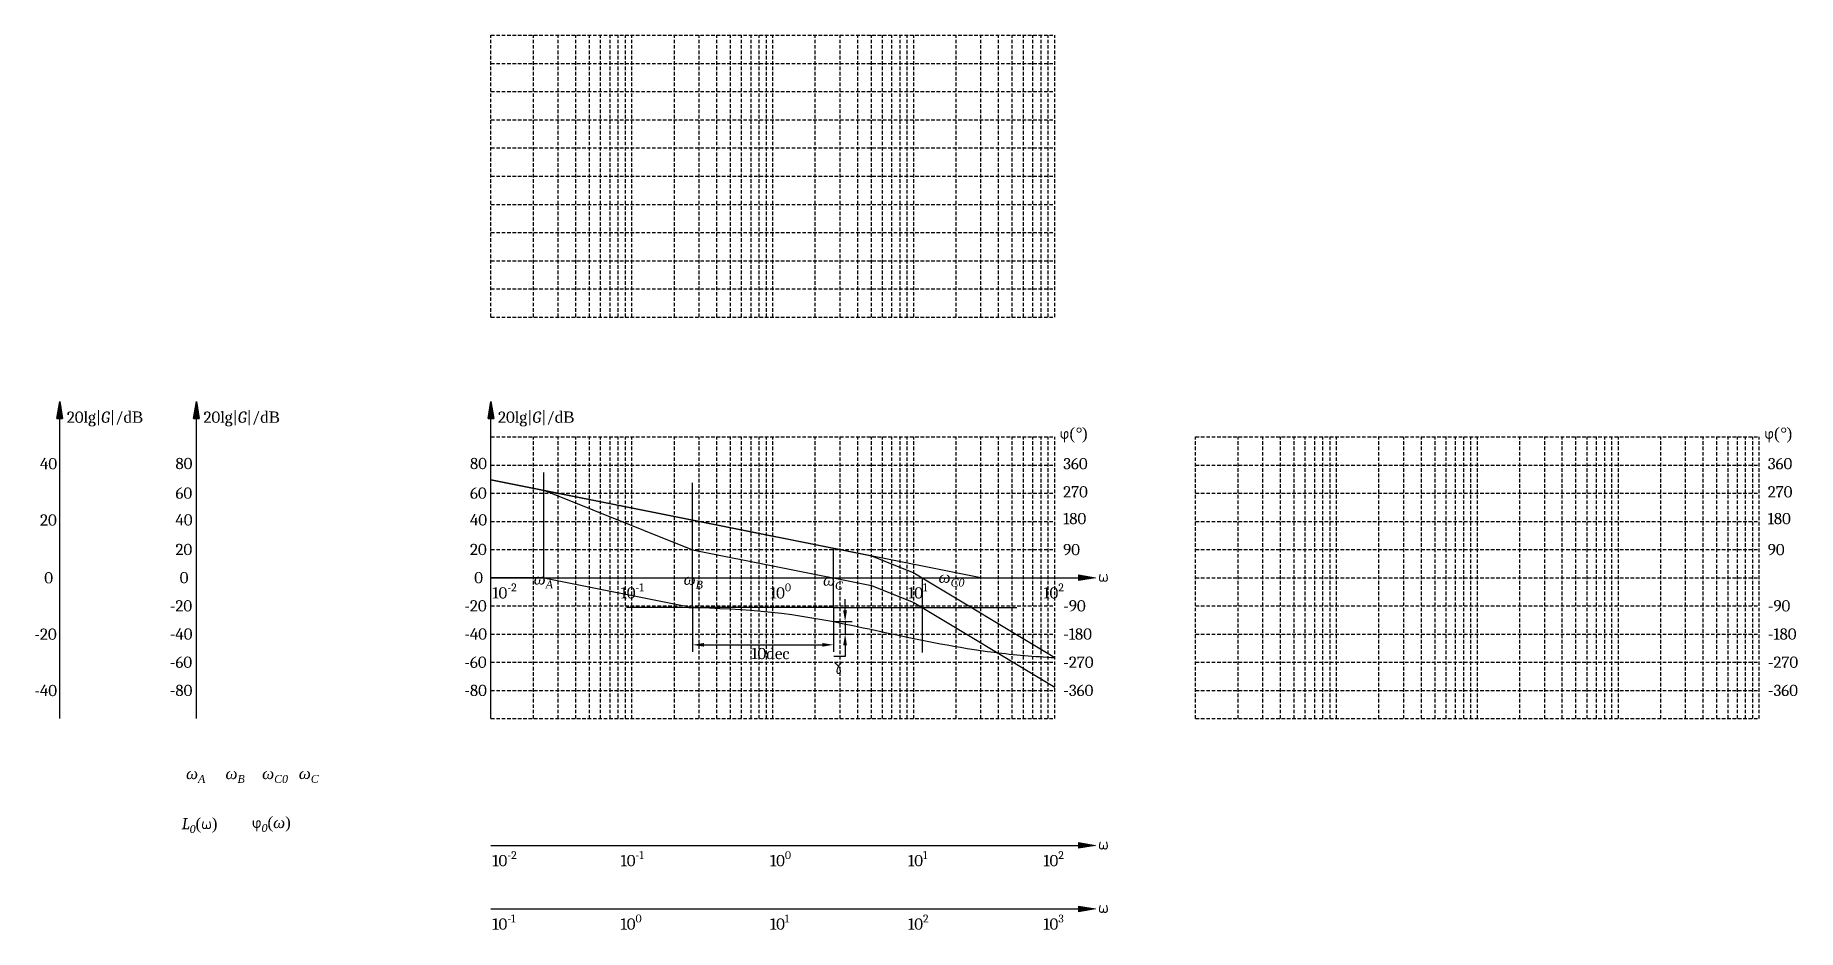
# Model space of a CAD drawing. Header units: millimetres. Extents: x -2234 to 10273, y -2498 to 3850.
import ezdxf

# ---------------------------------------------------------------- set-up
doc = ezdxf.new("R2010")
doc.units = ezdxf.units.MM
doc.linetypes.add('DASHEDX2', pattern=[38.1, 25.4, -12.7])
for name, color, linetype in [('坐标', 254, 'Continuous'), ('辅助线红', 1, 'Continuous'), ('辅助线绿', 3, 'Continuous'), ('辅助线蓝', 5, 'Continuous')]:
    doc.layers.add(name, color=color, linetype=linetype)
for name, color, linetype, lineweight in [('坐标轴', 250, 'Continuous', 30), ('粗红线', 1, 'Continuous', 30), ('粗蓝线', 5, 'Continuous', 30), ('粗黑线', 250, 'Continuous', 30)]:
    doc.layers.add(name, color=color, linetype=linetype, lineweight=lineweight)
doc.styles.add('数学', font='Cambria Math.ttf', dxfattribs={"height": 80})
doc.dimstyles.new('坐标标注', dxfattribs={"dimtxt": 40, "dimasz": 80, "dimexe": 50, "dimexo": 0, "dimgap": 20, "dimtad": 2, "dimtih": 1, "dimtoh": 1, "dimzin": 9, "dimlunit": 6, "dimtxsty": '数学', "dimcen": 30, "dimclrd": 256, "dimclre": 256, "dimclrt": 256, "dimadec": 0, "dimazin": 0, "dimtfac": 1, "dimtmove": 0, "dimatfit": 3, "dimfxl": 0, "dimlwd": -1, "dimlwe": -1, "dimarcsym": 0})

# ---------------------------------------------------------------- blocks, each defined once
blk = doc.blocks.new('纵轴')
at = {"layer": '坐标轴'}
blk.add_hatch(color=256, dxfattribs=at).paths.add_polyline_path([(0, 2250), (-20, 2130), (20, 2130)])
for p, q in [((-20, 2130), (0, 2250)), ((-20, 2130), (20, 2130)), ((0, 2250), (20, 2130))]:
    blk.add_line(p, q, dxfattribs=at)
at = {"layer": '坐标轴', "lineweight": 30}
blk.add_line((0, 0), (0, 2130), dxfattribs=at)
at = {"layer": '坐标轴', "char_height": 80, "attachment_point": 1, "style": '数学'}
for s, insert, width in [('20lg|{\\fCambria Math|b0|i1|c0|p18;G}|/{\\fTimes New Roman|b0|i0|c186|p18;dB}', (50, 2180), 700), ('80', (-149, 1851), 120), ('60', (-149, 1641), 120), ('40', (-149, 1451), 130), ('20', (-149, 1241), 130), ('0', (-119, 1041), 80), ('-20', (-189, 841), 160), ('-40', (-189, 641), 160), ('-60', (-189, 441), 160), ('-80', (-189, 241), 160)]:
    blk.add_mtext(s, dxfattribs=dict(at, insert=insert, width=width))
blk = doc.blocks.new('纵轴1')
at = {"layer": '坐标轴'}
blk.add_hatch(color=256, dxfattribs=at).paths.add_polyline_path([(0, 2250), (-20, 2130), (20, 2130)])
for p, q in [((-20, 2130), (0, 2250)), ((-20, 2130), (20, 2130)), ((0, 2250), (20, 2130))]:
    blk.add_line(p, q, dxfattribs=at)
at = {"layer": '坐标轴', "lineweight": 30}
blk.add_line((0, 0), (0, 2130), dxfattribs=at)
at = {"layer": '坐标轴', "char_height": 80, "attachment_point": 1, "style": '数学'}
for s, insert, width in [('20lg|{\\fCambria Math|b0|i1|c0|p18;G}|/{\\fTimes New Roman|b0|i0|c186|p18;dB}', (50, 2180), 700), ('40', (-140, 1850), 120), ('20', (-140, 1450), 130), ('0', (-110, 1040), 80), ('-20', (-180, 640), 160), ('-40', (-180, 240), 160)]:
    blk.add_mtext(s, dxfattribs=dict(at, insert=insert, width=width))
blk = doc.blocks.new('横轴1')
at = {"layer": '坐标轴'}
blk.add_hatch(color=256, dxfattribs=at).paths.add_polyline_path([(4290, 0), (4170, 20), (4170, -20)])
at = {"layer": '坐标轴', "lineweight": 30}
blk.add_line((0, 0), (4170, 0), dxfattribs=at)
at = {"layer": '坐标轴'}
for p, q in [((4170, 20), (4170, -20)), ((4170, 20), (4290, 0)), ((4290, 0), (4170, -20))]:
    blk.add_line(p, q, dxfattribs=at)
at = {"layer": '坐标轴', "char_height": 80, "attachment_point": 1, "style": '数学'}
for s, insert, width in [('{\\fCambria Math|b0|i1|c0|p18;ω}', (4308, 51), 102.46), ('\\A1;10{\\H0.7x;\\S-1^ ;}', (10, -40), 210), ('\\A1;10{\\H0.7x;\\S0^ ;}', (920, -40), 180), ('\\A1;10{\\H0.7x;\\S1^ ;}', (1980, -40), 180), ('\\A1;10{\\H0.7x;\\S2^ ;}', (2960, -40), 180), ('\\A1;10{\\H0.7x;\\S3^ ;}', (3920, -40), 200)]:
    blk.add_mtext(s, dxfattribs=dict(at, insert=insert, width=width))
blk = doc.blocks.new('横轴2')
at = {"layer": '坐标轴'}
blk.add_hatch(color=256, dxfattribs=at).paths.add_polyline_path([(4290, 0), (4170, 20), (4170, -20)])
at = {"layer": '坐标轴', "lineweight": 30}
blk.add_line((0, 0), (4170, 0), dxfattribs=at)
at = {"layer": '坐标轴'}
for p, q in [((4170, 20), (4170, -20)), ((4170, 20), (4290, 0)), ((4290, 0), (4170, -20))]:
    blk.add_line(p, q, dxfattribs=at)
at = {"layer": '坐标轴', "char_height": 80, "attachment_point": 1, "style": '数学'}
for s, insert, width in [('{\\fCambria Math|b0|i1|c0|p18;ω}', (4308, 51), 102.46), ('\\A1;10{\\H0.7x;\\S-2^ ;}', (10, -40), 210), ('\\A1;10{\\H0.7x;\\S-1^ ;}', (920, -40), 210), ('\\A1;10{\\H0.7x;\\S0^ ;}', (1980, -40), 180), ('\\A1;10{\\H0.7x;\\S1^ ;}', (2960, -40), 180), ('\\A1;10{\\H0.7x;\\S2^ ;}', (3920, -40), 180)]:
    blk.add_mtext(s, dxfattribs=dict(at, insert=insert, width=width))
blk = doc.blocks.new('角度1')
at = {"layer": '坐标轴', "char_height": 80, "attachment_point": 1, "style": '数学'}
for s, insert, width in [('{\\fCambria Math|b0|i1|c0|p18;φ\\fTimes New Roman|b0|i0|c186|p18;(\\fTimes New Roman|b0|i1|c186|p18;°\\fTimes New Roman|b0|i0|c186|p18;)}', (35, 65), 240), ('360', (60, -150), 120), ('270', (60, -350), 120), ('180', (60, -540), 130), ('90', (60, -760), 130), ('-90', (61, -1159), 160), ('-180', (61, -1359), 160), ('-270', (61, -1559), 160), ('-360', (61, -1759), 160)]:
    blk.add_mtext(s, dxfattribs=dict(at, insert=insert, width=width))
blk = doc.blocks.new('*D17')
at = {"layer": 'Defpoints', "color": 0}
for p in [(2431, -211), (3431, -211), (3431, -476)]:
    blk.add_point(p, dxfattribs=at)
at = {"layer": '辅助线红'}
for p, q in [((2431, -211), (2431, -526)), ((3431, -211), (3431, -526)), ((2511, -476), (3351, -476))]:
    blk.add_line(p, q, dxfattribs=at)
for points in [[(2511, -463), (2511, -489), (2431, -476)], [(3351, -463), (3351, -489), (3431, -476)]]:
    blk.add_solid(points, dxfattribs=at)
at = {"layer": '辅助线红', "insert": (2983, -538), "char_height": 80, "attachment_point": 5, "style": '数学'}
blk.add_mtext('10dec', dxfattribs=at)
blk = doc.blocks.new('*D19')
at = {"layer": 'Defpoints', "color": 0}
for p in [(3431, -311), (3477, -400), (3513, -400)]:
    blk.add_point(p, dxfattribs=at)
at = {"layer": '辅助线蓝'}
for p, q in [((3513, -231), (3513, -151)), ((3431, -311), (3563, -311)), ((3513, -311), (3513, -400)), ((3477, -400), (3563, -400)), ((3513, -480), (3513, -560)), ((3513, -560), (3433, -560))]:
    blk.add_line(p, q, dxfattribs=at)
for points in [[(3499, -231), (3526, -231), (3513, -311)], [(3499, -480), (3526, -480), (3513, -400)]]:
    blk.add_solid(points, dxfattribs=at)
at = {"layer": '辅助线蓝', "insert": (3463, -632), "char_height": 80, "attachment_point": 5, "style": '数学'}
blk.add_mtext('γ', dxfattribs=at)

msp = doc.modelspace()

# ---------------------------------------------------------------- linework, layer by layer
at = {"layer": '坐标', "color": 254, "linetype": 'DASHEDX2'}
for p, q in [((1000, 3850), (5000, 3850)), ((1000, 1850), (1000, 3850)), ((1301, 1850), (1301, 3850)), ((1477, 1850), (1477, 3850)), ((1602, 1850), (1602, 3850)), ((1699, 1850), (1699, 3850)), ((1778, 1850), (1778, 3850)), ((1845, 1850), (1845, 3850)), ((1903, 1850), (1903, 3850)), ((1954, 1850), (1954, 3850)), ((2000, 1850), (2000, 3850)), ((2301, 1850), (2301, 3850)), ((2477, 1850), (2477, 3850)), ((2602, 1850), (2602, 3850)), ((2699, 1850), (2699, 3850)), ((2778, 1850), (2778, 3850)), ((2845, 1850), (2845, 3850)), ((2903, 1850), (2903, 3850)), ((2954, 1850), (2954, 3850)), ((3000, 1850), (3000, 3850)), ((3301, 1850), (3301, 3850)), ((3477, 1850), (3477, 3850)), ((3602, 1850), (3602, 3850)), ((3699, 1850), (3699, 3850)), ((3778, 1850), (3778, 3850)), ((3845, 1850), (3845, 3850)), ((3903, 1850), (3903, 3850)), ((3954, 1850), (3954, 3850)), ((4000, 1850), (4000, 3850)), ((4301, 1850), (4301, 3850)), ((4477, 1850), (4477, 3850)), ((4602, 1850), (4602, 3850)), ((4699, 1850), (4699, 3850)), ((4778, 1850), (4778, 3850)), ((4845, 1850), (4845, 3850)), ((4903, 1850), (4903, 3850)), ((4954, 1850), (4954, 3850)), ((5000, 1850), (5000, 3850)), ((1000, 3650), (5000, 3650)), ((1000, 3450), (5000, 3450)), ((1000, 3250), (5000, 3250)), ((1000, 3050), (5000, 3050)), ((1000, 2850), (5000, 2850)), ((1000, 2650), (5000, 2650)), ((1000, 2450), (5000, 2450)), ((1000, 2250), (5000, 2250)), ((1000, 2050), (5000, 2050)), ((1000, 1850), (5000, 1850)), ((1000, 1000), (5000, 1000)), ((1000, -1000), (1000, 1000)), ((1301, -1000), (1301, 1000)), ((1477, -1000), (1477, 1000)), ((1602, -1000), (1602, 1000)), ((1699, -1000), (1699, 1000)), ((1778, -1000), (1778, 1000)), ((1845, -1000), (1845, 1000)), ((1903, -1000), (1903, 1000)), ((1954, -1000), (1954, 1000)), ((2000, -1000), (2000, 1000)), ((2301, -1000), (2301, 1000)), ((2477, -1000), (2477, 1000)), ((2602, -1000), (2602, 1000)), ((2699, -1000), (2699, 1000)), ((2778, -1000), (2778, 1000)), ((2845, -1000), (2845, 1000)), ((2903, -1000), (2903, 1000)), ((2954, -1000), (2954, 1000)), ((3000, -1000), (3000, 1000)), ((3301, -1000), (3301, 1000)), ((3477, -1000), (3477, 1000)), ((3602, -1000), (3602, 1000)), ((3699, -1000), (3699, 1000)), ((3778, -1000), (3778, 1000)), ((3845, -1000), (3845, 1000)), ((3903, -1000), (3903, 1000)), ((3954, -1000), (3954, 1000)), ((4000, -1000), (4000, 1000)), ((4301, -1000), (4301, 1000)), ((4477, -1000), (4477, 1000)), ((4602, -1000), (4602, 1000)), ((4699, -1000), (4699, 1000)), ((4778, -1000), (4778, 1000)), ((4845, -1000), (4845, 1000)), ((4903, -1000), (4903, 1000)), ((4954, -1000), (4954, 1000)), ((5000, -1000), (5000, 1000)), ((6000, 1000), (10000, 1000)), ((6000, -1000), (6000, 1000)), ((6301, -1000), (6301, 1000)), ((6477, -1000), (6477, 1000)), ((6602, -1000), (6602, 1000)), ((6699, -1000), (6699, 1000)), ((6778, -1000), (6778, 1000)), ((6845, -1000), (6845, 1000)), ((6903, -1000), (6903, 1000)), ((6954, -1000), (6954, 1000)), ((7000, -1000), (7000, 1000)), ((7301, -1000), (7301, 1000)), ((7477, -1000), (7477, 1000)), ((7602, -1000), (7602, 1000)), ((7699, -1000), (7699, 1000)), ((7778, -1000), (7778, 1000)), ((7845, -1000), (7845, 1000)), ((7903, -1000), (7903, 1000)), ((7954, -1000), (7954, 1000)), ((8000, -1000), (8000, 1000)), ((8301, -1000), (8301, 1000)), ((8477, -1000), (8477, 1000)), ((8602, -1000), (8602, 1000)), ((8699, -1000), (8699, 1000)), ((8778, -1000), (8778, 1000)), ((8845, -1000), (8845, 1000)), ((8903, -1000), (8903, 1000)), ((8954, -1000), (8954, 1000)), ((9000, -1000), (9000, 1000)), ((9301, -1000), (9301, 1000)), ((9477, -1000), (9477, 1000)), ((9602, -1000), (9602, 1000)), ((9699, -1000), (9699, 1000)), ((9778, -1000), (9778, 1000)), ((9845, -1000), (9845, 1000)), ((9903, -1000), (9903, 1000)), ((9954, -1000), (9954, 1000)), ((10000, -1000), (10000, 1000)), ((1000, 800), (5000, 800)), ((6000, 800), (10000, 800)), ((1000, 600), (5000, 600)), ((6000, 600), (10000, 600)), ((1000, 400), (5000, 400)), ((6000, 400), (10000, 400)), ((1000, 200), (5000, 200)), ((6000, 200), (10000, 200)), ((1000, 0), (5000, 0)), ((6000, 0), (10000, 0)), ((1000, -200), (5000, -200)), ((6000, -200), (10000, -200)), ((1000, -400), (5000, -400)), ((6000, -400), (10000, -400)), ((1000, -600), (5000, -600)), ((6000, -600), (10000, -600)), ((1000, -800), (5000, -800)), ((6000, -800), (10000, -800)), ((1000, -1000), (5000, -1000)), ((6000, -1000), (10000, -1000))]:
    msp.add_line(p, q, dxfattribs=at)
at = {"layer": '粗红线'}
for p, q in [((1375, 0), (1000, 0)), ((1375, 0), (2431, -211.2)), ((3431, -211.2), (2431, -211.2)), ((3431, -211.2), (4731, -211.2))]:
    msp.add_line(p, q, dxfattribs=at)
at = {"layer": '粗蓝线'}
for p, q in [((1000, 695.4), (3699, 155.6)), ((3699, 155.6), (4000, 35.2)), ((4000, 35.2), (5000, -564.8))]:
    msp.add_line(p, q, dxfattribs=at)
msp.add_open_spline([(1961.527, -208.093), (2353.976, -207.697), (2974.768, -207.07), (3845, -400), (4453.603, -525.737), (4856.298, -558.518), (5000, -566.869)], degree=3, knots=[0, 0, 0, 0, 1171.249852919, 1852.730737379, 2634.275269642, 3066.378161762, 3066.378161762, 3066.378161762, 3066.378161762], dxfattribs=at)
at = {"layer": '粗黑线'}
for p, q in [((1375, 620.4), (2431, 198)), ((2431, 198), (3699, -55.6)), ((3699, -55.6), (4000, -176)), ((4000, -176), (5000, -776))]:
    msp.add_line(p, q, dxfattribs=at)
at = {"layer": '辅助线红'}
for p, q in [((3431, -1), (3431, 209.2)), ((3431, -211.2), (3431, -1))]:
    msp.add_line(p, q, dxfattribs=at)
at = {"layer": '辅助线绿'}
for p, q in [((1375, 0), (1375, 746)), ((2431, -211.2), (2431, 674.555)), ((4058.667, 0), (4058.667, -530))]:
    msp.add_line(p, q, dxfattribs=at)
at = {"layer": '辅助线蓝'}
msp.add_line((4477, 0), (1000, 695.4), dxfattribs=at)

# ---------------------------------------------------------------- block references
at = {"layer": '坐标轴'}
for name, p in [('纵轴1', (-2060, -1000)), ('纵轴', (-1090, -1000)), ('纵轴', (1000, -1000)), ('角度1', (5000, 1000)), ('角度1', (10000, 1000)), ('横轴2', (1000, 0)), ('横轴2', (1000, -1900)), ('横轴1', (1000, -2350))]:
    msp.add_blockref(name, p, dxfattribs=at)

# ---------------------------------------------------------------- texts
at = {"layer": '粗红线', "char_height": 80, "width": 164.17908, "attachment_point": 7, "style": '数学'}
for s, insert in [('\\A1;{\\fTimes New Roman|b0|i1|c134|p18;ω\\fTimes New Roman|b0|i1|c186|p18;\\H0.7x;\\S^ A;}', (1302.576, -75.316)), ('\\A1;{\\fTimes New Roman|b0|i1|c134|p18;ω\\fTimes New Roman|b0|i1|c186|p18;\\H0.7x;\\S^ B;}', (2366.666, -76.97)), ('\\A1;{\\fTimes New Roman|b0|i1|c134|p18;ω\\fTimes New Roman|b0|i1|c186|p18;\\H0.7x;\\S^ A;}', (-1164.179, -1455.932)), ('\\A1;{\\fTimes New Roman|b0|i1|c134|p18;ω\\fTimes New Roman|b0|i1|c186|p18;\\H0.7x;\\S^ B;}', (-884.179, -1455.932))]:
    msp.add_mtext(s, dxfattribs=dict(at, insert=insert))
at = {"layer": '粗蓝线', "char_height": 80, "style": '数学'}
for s, insert, width, attachment_point in [('\\A1;{\\fTimes New Roman|b0|i1|c134|p18;ω\\fTimes New Roman|b0|i1|c186|p18;\\H0.7x;\\S^ C0;}', (4175.89, -62.689), 240, 7), ('\\A1;{\\fTimes New Roman|b0|i1|c134|p18;ω\\fTimes New Roman|b0|i1|c186|p18;\\H0.7x;\\S^ C0;}', (-624.179, -1455.932), 240, 7), ('\\A1;{\\fCambria Math|b0|i1|c0|p18;L\\H0.7x;\\S^ 0;\\fTimes New Roman|b0|i0|c0|p18;\\H1.429x;(\\fCambria Math|b0|i1|c0|p18;ω\\fTimes New Roman|b0|i0|c0|p18;)}', (-1194.514, -1704.231), 290.01311, 1), ('\\A1;{\\fCambria Math|b0|i1|c0|p18;φ\\H0.7x;\\S^ 0;\\fTimes New Roman|b0|i0|c186|p18;\\H1.429x;(\\fTimes New Roman|b0|i1|c134|p18;ω\\fTimes New Roman|b0|i0|c186|p18;)}', (-697.229, -1696.342), 374.93751, 1)]:
    msp.add_mtext(s, dxfattribs=dict(at, insert=insert, width=width, attachment_point=attachment_point))
at = {"layer": '粗黑线', "char_height": 80, "width": 170, "attachment_point": 7, "style": '数学'}
for insert in [(3355.613, -83.33), (-364.179, -1455.416)]:
    msp.add_mtext('\\A1;{\\fTimes New Roman|b0|i1|c134|p18;ω\\fTimes New Roman|b0|i1|c186|p18;\\H0.7x;\\S^ C;}', dxfattribs=dict(at, insert=insert))

# ---------------------------------------------------------------- dimensions: what is measured, and where the dimension line sits
at = {"layer": '辅助线红'}
dim = msp.add_linear_dim(base=(3431, -476.063), p1=(2431, -211.2), p2=(3431, -211.2), text='10dec', dimstyle='坐标标注', dxfattribs=at)
dim.commit()
dim.dimension.update_dxf_attribs({"geometry": '*D17', "text_midpoint": (2983.267, -476.063), "dimtype": 160})
at = {"layer": '辅助线蓝'}
dim = msp.add_linear_dim(base=(3512.65, -400), p1=(3431, -311.433), p2=(3477, -400), angle=90, text='γ', dimstyle='坐标标注', dxfattribs=at)
dim.commit()
dim.dimension.update_dxf_attribs({"geometry": '*D19', "text_midpoint": (3462.672, -631.615)})

doc.saveas('drawing.dxf')
